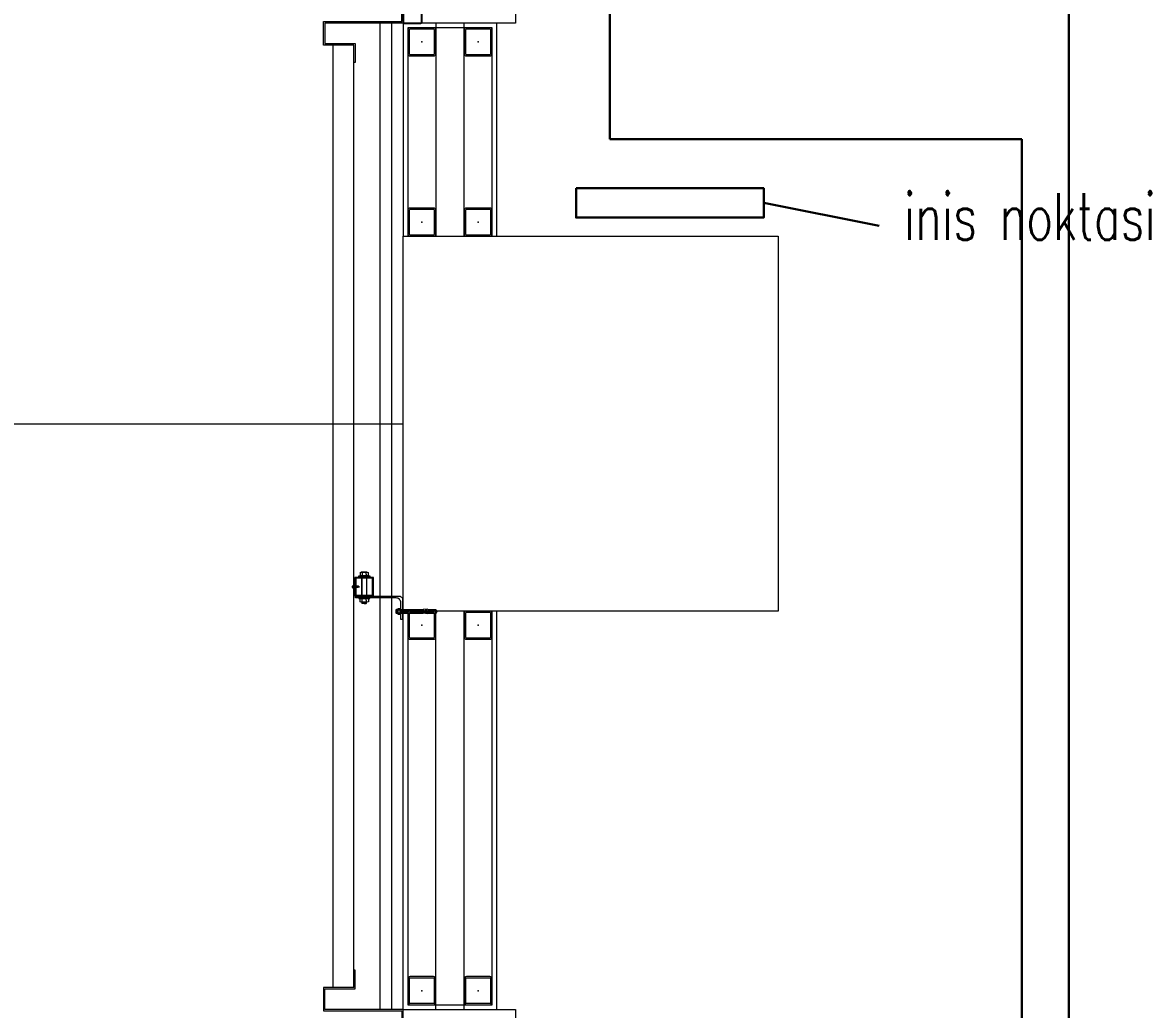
# Model space of a CAD drawing. Extents: x -1439 to 34962, y -872 to 8330.
# Drawn here: x 319.6 to 560.5, y 927.5 to 1138.1 of the extents above; entities that cross this region are included whole.
import ezdxf

# ---------------------------------------------------------------- set-up
doc = ezdxf.new("R2010")
doc.units = 0
doc.linetypes.add('HIDDEN', pattern=[0.375, 0.25, -0.125])
doc.layers.get('0').update_dxf_attribs({"color": 9, "lineweight": 9})
for name, color, linetype, lineweight in [('01', 9, 'Continuous', 9), ('06D', 9, 'Continuous', 9), ('10', 9, 'Continuous', 9), ('10A', 9, 'Continuous', 9), ('11', 9, 'Continuous', 9), ('24', 9, 'Continuous', 9), ('33', 9, 'BATTING', 9), ('E-KABLO', 7, 'Continuous', 30), ('E-LINYE', 7, 'Continuous', 30), ('E-YAZI', 7, 'Continuous', 30)]:
    doc.layers.add(name, color=color, linetype=linetype, lineweight=lineweight)
doc.styles.add('E-YAZI', font='txttw.shx')
doc.linetypes.add('BATTING', pattern='A,0.0001,-0.1,[134,ltypeshp.shx,S=0.1,R=0,X=-0.1,Y=0],-0.2,[134,ltypeshp.shx,S=0.1,R=180,X=0.1,Y=0],-0.1', length=0.4001)

# ---------------------------------------------------------------- blocks, each defined once
blk = doc.blocks.new('p-aks_vw')
at = {"layer": '24', "ltscale": 2}
blk.add_lwpolyline([(-255, 740), (0, 740)], dxfattribs=at)
blk = doc.blocks.new('p-kolon-80x80-vw')
at = {"layer": '01'}
blk.add_lwpolyline([(-40, -40), (-40, 40), (40, 40), (40, -40)], close=True, dxfattribs=at)
blk = doc.blocks.new('cxvxv')
for p, q in [((-21988.02, 8561.25, 0), (-21987.03, 8561.3, 0)), ((-21988.02, 8561.25, 0), (-21988, 8561.26, 0)), ((-21988, 8561.23, 0), (-21988.02, 8561.25, 0)), ((-21988.02, 8561.13, 0), (-21987.03, 8561.19, 0)), ((-21988.02, 8561.13, 0), (-21988, 8561.14, 0)), ((-21988, 8561.11, 0), (-21988.02, 8561.13, 0)), ((-21988, 8561.3, 0), (-21987.94, 8561.35, 0)), ((-21988, 8561.26, 0), (-21988, 8561.3, 0)), ((-21988, 8561.14, 0), (-21988, 8561.23, 0)), ((-21988, 8561.07, 0), (-21988, 8561.11, 0)), ((-21987.54, 8561.35, 0), (-21987.94, 8561.35, 0)), ((-21987.7, 8561.05, 0), (-21987.7, 8561.08, 0)), ((-21987.54, 8561.35, 0), (-21987.1, 8561.35, 0)), ((-21987.03, 8561.3, 0), (-21987.1, 8561.35, 0)), ((-21987.05, 8561.32, 0), (-21987.03, 8561.3, 0)), ((-21987.03, 8561.3, 0), (-21987.05, 8561.28, 0)), ((-21987.03, 8561.3, 0), (-21987.05, 8561.29, 0)), ((-21987.05, 8561.28, 0), (-21987.05, 8561.2, 0)), ((-21987.05, 8561.2, 0), (-21987.03, 8561.19, 0)), ((-21987.03, 8561.19, 0), (-21987.05, 8561.17, 0)), ((-21987.05, 8561.17, 0), (-21987.05, 8561.08, 0)), ((-21987.05, 8561.08, 0), (-21987.03, 8561.07, 0)), ((-21988.4, 8560.98, 0), (-21988.4, 8560.32, 0)), ((-21988.4, 8560.32, 0), (-21986.64, 8560.32, 0)), ((-21986.86, 8561.07, 0), (-21988.18, 8561.07, 0)), ((-21988.02, 8560.32, 0), (-21987.02, 8560.32, 0)), ((-21988.02, 8560.28, 0), (-21988.02, 8560.32, 0)), ((-21988.02, 8560.11, 0), (-21988.02, 8555.61, 0)), ((-21987.96, 8560.98, 0), (-21987.96, 8560.32, 0)), ((-21987.7, 8561.07, 0), (-21987.7, 8561.07, 0)), ((-21987.08, 8560.64, 0), (-21987.08, 8560.98, 0)), ((-21987.08, 8560.64, 0), (-21987.08, 8560.32, 0)), ((-21987.06, 8560.32, 0), (-21987.06, 8560.28, 0)), ((-21987.06, 8555.61, 0), (-21987.06, 8560.11, 0)), ((-21987.02, 8560.32, 0), (-21987.02, 8560.28, 0)), ((-21987.02, 8555.61, 0), (-21987.02, 8560.11, 0)), ((-21986.64, 8560.32, 0), (-21986.64, 8560.98, 0)), ((-21988.4, 8555.4, 0), (-21986.64, 8555.4, 0)), ((-21988.4, 8554.74, 0), (-21988.4, 8555.4, 0)), ((-21986.86, 8554.65, 0), (-21988.17, 8554.65, 0)), ((-21988.02, 8555.44, 0), (-21988.02, 8555.4, 0)), ((-21988.02, 8555.4, 0), (-21987.02, 8555.4, 0)), ((-21987.96, 8554.74, 0), (-21987.96, 8555.4, 0)), ((-21987.08, 8555.08, 0), (-21987.08, 8555.4, 0)), ((-21987.08, 8555.08, 0), (-21987.08, 8554.74, 0)), ((-21987.06, 8555.4, 0), (-21987.06, 8555.44, 0)), ((-21987.02, 8555.4, 0), (-21987.02, 8555.44, 0)), ((-21986.64, 8555.4, 0), (-21986.64, 8554.74, 0))]:
    blk.add_line(p, q)
at = {"elevation": 0}
for points in [[(-21986.3, 8560.11), (-21988.7, 8560.11), (-21988.7, 8560.28), (-21986.3, 8560.28)], [(-21986.3, 8555.61), (-21988.7, 8555.61), (-21988.7, 8555.44), (-21986.3, 8555.44)]]:
    blk.add_lwpolyline(points, close=True, dxfattribs=at)
for points in [[(-21987.98, 8560.28), (-21987.98, 8560.32)], [(-21987.98, 8560.11), (-21987.98, 8555.61)], [(-21987.98, 8555.44), (-21987.98, 8555.4)]]:
    blk.add_lwpolyline(points, dxfattribs=at)
for centre, radius, start, end in [((-21988.18, 8560.75, 0), 0.315, 45.8497, 134.1503), ((-21987.52, 8559.95, 0), 1.12, 66.8701, 113.1299), ((-21987.52, 8559.95, 0), 1.12, 66.8701, 113.1299), ((-21986.86, 8560.76, 0), 0.313, 45.449, 134.551), ((-21988.18, 8554.97, 0), 0.315, 225.8497, 314.1503), ((-21987.52, 8555.77, 0), 1.12, 246.8701, 293.1299), ((-21987.52, 8555.77, 0), 1.12, 246.8701, 293.1299), ((-21986.86, 8554.96, 0), 0.313, 225.449, 314.551)]:
    blk.add_arc(centre, radius, start, end)
blk = doc.blocks.new('VIDA')
for p, q in [((-18072, 6523.9), (-18071.9, 6524)), ((-18071.9, 6523.8), (-18072, 6523.9)), ((-18071.9, 6524), (-18070.1, 6524.7)), ((-18069.6, 6522.9), (-18071.9, 6523.8)), ((-18069.7, 6524.9), (-18070.6, 6523.2)), ((-18070.6, 6523.2), (-18070.1, 6524.7)), ((-18070.1, 6524.7), (-18069.9, 6525.1)), ((-18069.9, 6525.1), (-18070.1, 6524.1)), ((-18070.1, 6524.1), (-18070, 6524.3)), ((-18070, 6524.3), (-18069.8, 6525.1)), ((-18069.9, 6525.1), (-18069.8, 6525.1)), ((-18069.8, 6525.1), (-18069.7, 6524.9)), ((-18069.7, 6524.9), (-18069.3, 6525)), ((-18069.6, 6522.8), (-18069.1, 6525)), ((-18069.6, 6522.8), (-18069.6, 6522.9)), ((-18069.4, 6522.4), (-18069.6, 6522.8)), ((-18068.9, 6525.3), (-18069.4, 6522.4)), ((-18069.3, 6522.4), (-18069.4, 6522.4)), ((-18069.3, 6522.4), (-18068.9, 6525.3)), ((-18069.3, 6525), (-18069.1, 6525)), ((-18069.1, 6522.8), (-18069.3, 6522.4)), ((-18069.1, 6525), (-18068.9, 6525.3)), ((-18068.7, 6522.8), (-18069.1, 6522.8)), ((-18068.9, 6525.3), (-18068.9, 6525.3)), ((-18068.9, 6525.3), (-18068.7, 6525)), ((-18068.7, 6522.8), (-18068.2, 6525)), ((-18068.7, 6525), (-18068.2, 6525)), ((-18068.5, 6522.4), (-18068.7, 6522.8)), ((-18068, 6525.3), (-18068.5, 6522.4)), ((-18068.4, 6522.4), (-18068.5, 6522.4)), ((-18068.4, 6522.4), (-18067.9, 6525.3)), ((-18068.2, 6522.8), (-18068.4, 6522.4)), ((-18068.2, 6522.8), (-18068.4, 6522.4)), ((-18068.2, 6525), (-18068, 6525.3)), ((-18067.7, 6525), (-18068.2, 6522.8)), ((-18067.7, 6522.8), (-18068.2, 6522.8)), ((-18067.9, 6525.3), (-18068, 6525.3)), ((-18067.9, 6525.3), (-18067.7, 6525)), ((-18067.7, 6522.8), (-18067.2, 6525)), ((-18067.7, 6525), (-18067.2, 6525)), ((-18067.5, 6522.4), (-18067.7, 6522.8)), ((-18067, 6525.3), (-18067.5, 6522.4)), ((-18067.4, 6522.4), (-18067.5, 6522.4)), ((-18067.4, 6522.4), (-18066.9, 6525.3)), ((-18067.2, 6522.8), (-18067.4, 6522.4)), ((-18067.2, 6522.8), (-18067.4, 6522.4)), ((-18067.2, 6525), (-18067, 6525.3)), ((-18066.7, 6525), (-18067.2, 6522.8)), ((-18066.7, 6522.8), (-18067.2, 6522.8)), ((-18066.9, 6525.3), (-18067, 6525.3)), ((-18066.9, 6525.3), (-18066.7, 6525)), ((-18066.3, 6525), (-18066.7, 6525)), ((-18066.7, 6522.8), (-18066.3, 6525)), ((-18066.5, 6522.4), (-18066.7, 6522.8)), ((-18066.1, 6525.3), (-18066.5, 6522.4)), ((-18066.5, 6522.4), (-18066, 6525.3)), ((-18066.3, 6522.8), (-18066.5, 6522.4)), ((-18066.3, 6522.8), (-18066.5, 6522.4)), ((-18066.5, 6522.4), (-18066.5, 6522.4)), ((-18066.3, 6525), (-18066.1, 6525.3)), ((-18065.8, 6525), (-18066.3, 6522.8)), ((-18066.3, 6522.8), (-18065.8, 6522.8)), ((-18066, 6525.3), (-18066.1, 6525.3)), ((-18066, 6525.3), (-18065.8, 6525)), ((-18065.8, 6522.8), (-18065.3, 6525)), ((-18065.8, 6525), (-18065.3, 6525)), ((-18065.6, 6522.4), (-18065.8, 6522.8)), ((-18065.1, 6525.3), (-18065.6, 6522.4)), ((-18065.5, 6522.4), (-18065.6, 6522.4)), ((-18065.5, 6522.4), (-18065, 6525.3)), ((-18065.3, 6522.8), (-18065.5, 6522.4)), ((-18065.3, 6522.8), (-18065.5, 6522.4)), ((-18065.3, 6525), (-18065.1, 6525.3)), ((-18064.8, 6525), (-18065.3, 6522.8)), ((-18064.8, 6522.8), (-18065.3, 6522.8)), ((-18065.1, 6525.3), (-18065, 6525.3)), ((-18065, 6525.3), (-18064.8, 6525)), ((-18064.8, 6525), (-18064.3, 6525)), ((-18064.8, 6522.8), (-18064.3, 6525)), ((-18064.6, 6522.4), (-18064.8, 6522.8)), ((-18064.1, 6525.3), (-18064.6, 6522.4)), ((-18064.5, 6522.4), (-18064.6, 6522.4)), ((-18064.5, 6522.4), (-18064, 6525.3)), ((-18064.3, 6522.8), (-18064.5, 6522.4)), ((-18064.3, 6522.8), (-18064.5, 6522.4)), ((-18064.3, 6525), (-18064.1, 6525.3)), ((-18063.8, 6525), (-18064.3, 6522.8)), ((-18063.8, 6522.8), (-18064.3, 6522.8)), ((-18064, 6525.3), (-18064.1, 6525.3)), ((-18064, 6525.3), (-18063.8, 6525)), ((-18063.8, 6522.8), (-18062, 6525)), ((-18062, 6525), (-18063.8, 6525)), ((-18063.6, 6522.4), (-18063.8, 6522.8)), ((-18063.6, 6522.4), (-18061.7, 6525.3)), ((-18061.8, 6525.3), (-18063.6, 6522.4)), ((-18062, 6522.8), (-18063.6, 6522.4)), ((-18062, 6522.8), (-18063.6, 6522.4)), ((-18063.6, 6522.4), (-18063.6, 6522.4)), ((-18061.5, 6525), (-18063.4, 6522.8)), ((-18063.4, 6522.8), (-18061.5, 6522.8)), ((-18061.7, 6525.3), (-18063.2, 6525.3)), ((-18062.7, 6522.4), (-18061.5, 6522.8)), ((-18062.6, 6522.4), (-18062.1, 6525.3)), ((-18062.4, 6522.8), (-18062.6, 6522.4)), ((-18062.4, 6522.8), (-18062.6, 6522.4)), ((-18062.6, 6522.4), (-18061.3, 6522.4)), ((-18062.4, 6525), (-18062.2, 6525.3)), ((-18061.5, 6525), (-18062.4, 6525)), ((-18061.5, 6522.8), (-18062.4, 6525)), ((-18061.9, 6525), (-18062.4, 6522.8)), ((-18061.9, 6522.8), (-18062.4, 6522.8)), ((-18062.2, 6525.3), (-18062.1, 6525.3)), ((-18062.2, 6525.3), (-18061.3, 6522.4)), ((-18062.1, 6525.3), (-18061.9, 6525)), ((-18062, 6525), (-18061.8, 6525.3)), ((-18061.9, 6525), (-18061.4, 6525)), ((-18061.9, 6522.8), (-18061.4, 6525)), ((-18061.7, 6522.4), (-18061.9, 6522.8)), ((-18061.2, 6525.3), (-18061.7, 6522.4)), ((-18061.7, 6525.3), (-18061.5, 6525)), ((-18061.6, 6522.4), (-18061.7, 6522.4)), ((-18061.6, 6522.4), (-18061.2, 6525.3)), ((-18061.4, 6522.8), (-18061.6, 6522.4)), ((-18061.4, 6522.8), (-18061.6, 6522.4)), ((-18061.4, 6525), (-18061.2, 6525.3)), ((-18061, 6525), (-18061.4, 6522.8)), ((-18060.9, 6522.8), (-18061.4, 6522.8)), ((-18061.2, 6525.3), (-18061, 6525)), ((-18061.2, 6525.3), (-18061.2, 6525.3)), ((-18061, 6525), (-18060.5, 6525)), ((-18060.9, 6522.8), (-18060.5, 6525)), ((-18060.7, 6522.4), (-18060.9, 6522.8)), ((-18060.7, 6522.4), (-18060.2, 6525.3)), ((-18060.3, 6525.3), (-18060.7, 6522.4)), ((-18060.5, 6522.8), (-18060.7, 6522.4)), ((-18060.5, 6522.8), (-18060.7, 6522.4)), ((-18060.7, 6522.4), (-18060.7, 6522.4)), ((-18060.5, 6525), (-18060.3, 6525.3)), ((-18060, 6525), (-18060.5, 6522.8)), ((-18060.5, 6522.8), (-18060, 6522.8)), ((-18060.3, 6525.3), (-18060.2, 6525.3)), ((-18060.2, 6525.3), (-18060, 6525)), ((-18060, 6525), (-18059.5, 6525)), ((-18060, 6522.8), (-18059.5, 6525)), ((-18059.8, 6522.4), (-18060, 6522.8)), ((-18059.3, 6525.3), (-18059.8, 6522.4)), ((-18059.7, 6522.4), (-18059.8, 6522.4)), ((-18059.7, 6522.4), (-18059.2, 6525.3)), ((-18059.5, 6522.8), (-18059.7, 6522.4)), ((-18059.5, 6522.8), (-18059.7, 6522.4)), ((-18059.5, 6525), (-18059.3, 6525.3)), ((-18059.2, 6524), (-18059.5, 6522.8)), ((-18059.5, 6522.8), (-18059.2, 6522.8)), ((-18059.3, 6525.3), (-18059.2, 6525.3)), ((-18058.1, 6526.6), (-18059.2, 6526.6)), ((-18059.2, 6521.2), (-18059.2, 6526.6)), ((-18058.1, 6521.2), (-18059.2, 6521.2))]:
    blk.add_line(p, q)
for points in [[(-18068.7, 6525), (-18069.1, 6522.8)], [(-18057.2, 6524.3), (-18057.5, 6524), (-18057.5, 6523.8), (-18057.2, 6523.5)]]:
    blk.add_lwpolyline(points)
for centre, start, end in [((-18062.4, 6523.6), 7.5095, 35.2427), ((-18062.4, 6524.2), 324.7573, 352.4905)]:
    blk.add_arc(centre, 5.21, start, end)
blk = doc.blocks.new('çelik dübel')
at = {"ltscale": 7}
for p, q in [((-87.2, -2), (-85, 2)), ((-85, -6), (-85, 2)), ((-68, 2), (-85, 2)), ((-75, -6), (-75, 2)), ((-70, -6), (-70, 2)), ((-68, 3), (-58, 2)), ((-68, -7), (-68, 3)), ((-58, -6), (-58, 2)), ((-8.5, 2), (-58, 2)), ((-53, 1.5), (-58, 1.5)), ((-53, -6), (-53, 2)), ((-25, -6), (-25, 2)), ((-25, -6), (-23.9, 2)), ((-23, -6), (-21.9, 2)), ((-21, -6), (-19.9, 2)), ((-19, -6), (-17.9, 2)), ((-17, -6), (-15.9, 2)), ((-85, -6), (-87.2, -2)), ((-68, -6), (-85, -6)), ((-68, -7), (-58, -6)), ((-53, -5.5), (-58, -5.5)), ((-8.5, -6), (-58, -6))]:
    blk.add_line(p, q, dxfattribs=at)
for p, q in [((-15, -6), (-13.9, 2)), ((-13, -6), (-11.9, 2)), ((-11, -6), (-10, 1.1)), ((-10, -9), (-10, 5)), ((-9, 5), (-10, 5)), ((-10, 3), (-10, 5)), ((-9, -9), (-9, 5)), ((-8.5, 2), (-8.5, 3)), ((-8.5, -4), (-8.5, 0)), ((-5, 4), (-7.5, 4)), ((-5, 1), (-7.5, 1)), ((-4, 2), (-4, 3)), ((-1, 2), (-4, 2)), ((-4, -4), (-4, 0)), ((-3, -6), (-1.9, 2)), ((-1, -6), (0, 1.1)), ((0, -5), (0, 1)), ((-10, -7), (-10, -9.1)), ((-9, -9), (-10, -9)), ((-8.5, -6), (-8.5, -7)), ((-5, -5), (-7.5, -5)), ((-5, -8), (-7.5, -8)), ((-4, -6), (-4, -7)), ((-1, -6), (-4, -6))]:
    blk.add_line(p, q)
for points in [[(-68, 0.6), (-67.4, 0.4), (-67, 0.1), (-66.6, -0.3), (-66.2, -0.8), (-65.9, -1.3), (-65.7, -1.9), (-65.4, -2.3), (-65.2, -2.8), (-65, -3.1), (-64.8, -3.3), (-64.6, -3.5), (-64.4, -3.6), (-64.2, -3.5), (-63.9, -3.5), (-63.7, -3.3), (-63.5, -3.1), (-63.2, -2.9), (-62.9, -2.6), (-62.7, -2.3), (-62.4, -2), (-62.1, -1.7), (-61.9, -1.4), (-61.6, -1.1), (-61.4, -0.9), (-61.2, -0.7), (-61, -0.6), (-60.8, -0.5), (-60.6, -0.5), (-60.4, -0.5), (-60.3, -0.7), (-60.1, -0.9), (-59.9, -1.1), (-59.8, -1.5), (-59.6, -1.9), (-59.4, -2.3), (-59.2, -2.7), (-58.9, -3), (-58.7, -3.3), (-58.4, -3.5), (-58, -3.5)], [(-68, -0.5), (-68, -0.5), (-67.9, -0.5), (-67.9, -0.5), (-67.8, -0.5), (-67.8, -0.6), (-67.7, -0.6), (-67.7, -0.6), (-67.6, -0.7), (-67.6, -0.7), (-67.6, -0.8), (-67.5, -0.8), (-67.5, -0.8), (-67.5, -0.9), (-67.4, -0.9), (-67.4, -0.9), (-67.3, -1), (-67.3, -1), (-67.3, -1.1), (-67.2, -1.1), (-67.2, -1.2), (-67.2, -1.2), (-67.1, -1.3), (-67.1, -1.3), (-67.1, -1.4), (-67, -1.4), (-67, -1.5), (-67, -1.5), (-66.9, -1.6), (-66.9, -1.6), (-66.9, -1.7), (-66.9, -1.7), (-66.8, -1.8), (-66.8, -1.9), (-66.8, -1.9), (-66.7, -2), (-66.7, -2), (-66.7, -2.1), (-66.6, -2.2), (-66.6, -2.2), (-66.6, -2.3), (-66.6, -2.3), (-66.5, -2.4), (-66.5, -2.5), (-66.5, -2.5), (-66.4, -2.6), (-66.4, -2.7), (-66.4, -2.7), (-66.3, -2.8), (-66.3, -2.8), (-66.3, -2.9), (-66.3, -3), (-66.2, -3), (-66.2, -3.1), (-66.2, -3.1), (-66.1, -3.2), (-66.1, -3.2), (-66.1, -3.3), (-66, -3.4), (-66, -3.4), (-66, -3.5), (-65.9, -3.5), (-65.9, -3.6), (-65.9, -3.6), (-65.8, -3.7), (-65.8, -3.7), (-65.7, -3.8), (-65.7, -3.8), (-65.7, -3.9), (-65.6, -3.9), (-65.6, -4), (-65.5, -4), (-65.5, -4.1), (-65.4, -4.1), (-65.4, -4.1), (-65.3, -4.2), (-65.3, -4.2), (-65.2, -4.3), (-65.2, -4.3), (-65.1, -4.3), (-65, -4.4), (-65, -4.4), (-64.9, -4.4), (-64.9, -4.4), (-64.8, -4.5), (-64.7, -4.5), (-64.7, -4.5), (-64.6, -4.5), (-64.5, -4.5), (-64.5, -4.5), (-64.4, -4.5), (-64.3, -4.5), (-64.3, -4.5), (-64.2, -4.5), (-64.1, -4.5), (-64.1, -4.5), (-64, -4.5), (-64, -4.5), (-63.9, -4.5), (-63.8, -4.5), (-63.8, -4.5), (-63.7, -4.4), (-63.7, -4.4), (-63.6, -4.4), (-63.6, -4.4), (-63.5, -4.4), (-63.4, -4.3), (-63.4, -4.3), (-63.3, -4.3), (-63.3, -4.3), (-63.3, -4.2), (-63.2, -4.2), (-63.2, -4.2), (-63.1, -4.1), (-63.1, -4.1), (-63, -4.1), (-63, -4), (-62.9, -4), (-62.9, -4), (-62.9, -3.9), (-62.8, -3.9), (-62.8, -3.9), (-62.7, -3.8), (-62.7, -3.8), (-62.7, -3.8), (-62.6, -3.7), (-62.6, -3.7), (-62.5, -3.6), (-62.5, -3.6), (-62.5, -3.6), (-62.4, -3.5), (-62.4, -3.5), (-62.4, -3.5), (-62.3, -3.4), (-62.3, -3.4), (-62.2, -3.3), (-62.2, -3.3), (-62.2, -3.3), (-62.1, -3.2), (-62.1, -3.2), (-62.1, -3.1), (-62, -3.1), (-62, -3.1), (-62, -3), (-61.9, -3), (-61.9, -2.9), (-61.9, -2.9), (-61.8, -2.9), (-61.8, -2.8), (-61.7, -2.8), (-61.7, -2.7), (-61.7, -2.7), (-61.6, -2.6), (-61.6, -2.6), (-61.6, -2.6), (-61.5, -2.5), (-61.5, -2.5), (-61.5, -2.5), (-61.4, -2.4), (-61.4, -2.4), (-61.4, -2.3), (-61.3, -2.3), (-61.3, -2.3), (-61.3, -2.2), (-61.3, -2.2), (-61.2, -2.2), (-61.2, -2.1), (-61.2, -2.1), (-61.1, -2), (-61.1, -2), (-61.1, -2), (-61, -1.9), (-61, -1.9), (-61, -1.9), (-61, -1.9), (-60.9, -1.8), (-60.9, -1.8), (-60.9, -1.8), (-60.9, -1.8), (-60.9, -1.8), (-60.9, -1.7), (-60.8, -1.7), (-60.8, -1.7), (-60.8, -1.7), (-60.8, -1.7), (-60.8, -1.7), (-60.8, -1.8), (-60.7, -1.8), (-60.7, -1.8), (-60.7, -1.8), (-60.7, -1.9), (-60.7, -1.9), (-60.7, -1.9), (-60.6, -2), (-60.6, -2), (-60.6, -2.1), (-60.6, -2.1), (-60.6, -2.1), (-60.5, -2.2), (-60.5, -2.2), (-60.5, -2.3), (-60.5, -2.3), (-60.4, -2.4), (-60.4, -2.5), (-60.4, -2.5), (-60.4, -2.6), (-60.3, -2.6), (-60.3, -2.7), (-60.3, -2.7), (-60.3, -2.8), (-60.2, -2.8), (-60.2, -2.9), (-60.2, -3), (-60.1, -3), (-60.1, -3.1), (-60.1, -3.1), (-60, -3.2), (-60, -3.2), (-59.9, -3.3), (-59.9, -3.4), (-59.9, -3.4), (-59.8, -3.5), (-59.8, -3.5), (-59.7, -3.6), (-59.7, -3.6), (-59.6, -3.7), (-59.6, -3.8), (-59.5, -3.8), (-59.5, -3.9), (-59.4, -3.9), (-59.3, -4), (-59.3, -4), (-59.2, -4.1), (-59.1, -4.2), (-59, -4.2), (-58.9, -4.3), (-58.8, -4.3), (-58.6, -4.4), (-58.4, -4.4), (-58.2, -4.5), (-58, -4.5)]]:
    blk.add_lwpolyline(points)
for centre, start, end in [((-7.5, 3), 90, 180), ((-7.5, 2), 180, 270), ((-7.5, 0), 90, 180), ((-5, 3), 0, 90), ((-5, 2), 270, 0), ((-5, 0), 0, 90), ((-1, 1), 0, 90), ((-7.5, -4), 180, 270), ((-7.5, -6), 90, 180), ((-7.5, -7), 180, 270), ((-5, -4), 270, 0), ((-5, -6), 0, 90), ((-5, -7), 270, 0), ((-1, -5), 270, 0)]:
    blk.add_arc(centre, 1, start, end)
blk = doc.blocks.new('kjdol')
at = {"ltscale": 10, "elevation": -278.89}
blk.add_lwpolyline([(77394.12, 60089.89), (77403.28, 60089.89, 0.460237), (77404.18, 60090.79), (77404.18, 60094.89), (77403.78, 60094.89), (77403.78, 60091.29, -0.414214), (77402.78, 60090.29), (77394.12, 60090.29)], format="xyb", close=True, dxfattribs=at)
at = {"elevation": -249.79}
for points in [[(77397.97, 60089.9), (77397.97, 60085.9), (77393.97, 60085.9), (77393.97, 60089.9)], [(77397.77, 60089.7), (77397.77, 60086.1), (77394.17, 60086.1), (77394.17, 60089.7)]]:
    blk.add_lwpolyline(points, close=True, dxfattribs=at)
at = {"extrusion": (0, 0, -1), "xscale": 0.1000000000058208, "yscale": 0.1000000000058208, "zscale": -0.0999999999999091}
blk.add_blockref('çelik dübel', (-77402.74, 60093.36, 459.25), dxfattribs=at)
blk.add_blockref('cxvxv', (99383.5, 51530.11, -249.79))
at = {"xscale": 0.1000000000058208, "yscale": 0.1000000000058208, "zscale": 0.1000000000058208, "rotation": 180}
blk.add_blockref('VIDA', (75587.75, 60740.29, -249.79), dxfattribs=at)
blk = doc.blocks.new('prf-60x60')
for points in [[(-2.5, -6), (2.5, -6, 0.414214), (3, -5.5), (3, -0.5, 0.414214), (2.5, 0), (-2.5, 0, 0.414214), (-3, -0.5), (-3, -5.5, 0.414214)], [(-2.5, -5.7), (2.5, -5.7, 0.414214), (2.7, -5.5), (2.7, -0.5, 0.414214), (2.5, -0.3), (-2.5, -0.3, 0.414214), (-2.7, -0.5), (-2.7, -5.5, 0.414214)]]:
    blk.add_lwpolyline(points, format="xyb", close=True)
at = {"color": 252}
blk.add_point((0, -3), dxfattribs=at)
blk = doc.blocks.new('ciftkanatdograma_pr2')
at = {"layer": '10', "lineweight": 25, "ltscale": 0.5}
blk.add_lwpolyline([(-150, -3.8, 0.414214), (-149.8, -4), (-146.2, -4, 0.414214), (-146, -3.8), (-146, -0.2, 0.414214), (-146.2, 0), (-149.8, 0, 0.414214), (-150, -0.2)], format="xyb", close=True, dxfattribs=at)

msp = doc.modelspace()

# ---------------------------------------------------------------- linework, layer by layer
at = {"layer": '06D'}
for points in [[(420.84, 1288), (424.84, 1288), (424.84, 1138), (420.84, 1138)], [(395.84, 1138), (395.84, 927.5)], [(407.84, 1138), (407.84, 1092.5), (413.84, 1092.5), (413.84, 1138)], [(407.84, 927.5), (407.84, 1012.5)], [(413.84, 927.5), (413.84, 1012.5)], [(420.84, 927.5), (424.84, 927.5), (424.84, 777.5), (420.84, 777.5)]]:
    msp.add_lwpolyline(points, dxfattribs=at)
at = {"layer": '10A'}
for points in [[(390.64, 1129.6), (390.34, 1129.6), (390.34, 1133.3), (383.84, 1133.3), (383.84, 1138.3), (400.54, 1138.3), (400.54, 1140.84), (400.84, 1140.84), (400.84, 1138), (384.14, 1138), (384.14, 1133.6), (390.64, 1133.6), (390.64, 1129.6)], [(385.84, 1133.3), (385.84, 932.2)], [(390.34, 932.2), (390.34, 1133.3)], [(390.64, 935.9), (390.34, 935.9), (390.34, 932.2), (383.84, 932.2), (383.84, 927.2), (400.54, 927.2), (400.54, 924.66), (400.84, 924.66), (400.84, 927.5), (384.14, 927.5), (384.14, 931.9), (390.64, 931.9), (390.64, 935.9)]]:
    msp.add_lwpolyline(points, dxfattribs=at)
at = {"layer": '11'}
for points in [[(400.84, 1138), (400.84, 1092.5), (420.84, 1092.5), (420.84, 1138)], [(401.84, 1137), (401.84, 1092.5), (419.84, 1092.5), (419.84, 1137)]]:
    msp.add_lwpolyline(points, close=True, dxfattribs=at)
for points in [[(400.84, 927.5), (400.84, 1012.5)], [(400.84, 927.5), (420.84, 927.5), (420.84, 1012.5)], [(401.84, 1012.5), (401.84, 928.5), (419.84, 928.5), (419.84, 1012.5)]]:
    msp.add_lwpolyline(points, dxfattribs=at)
at = {"layer": '33', "ltscale": 0.2}
msp.add_lwpolyline([(398.34, 1138), (398.34, 927.5)], dxfattribs=at)
at = {"layer": 'E-KABLO', "color": 5}
msp.add_line((542.88, 477.47), (542.88, 1195.94), dxfattribs=at)
at = {"layer": 'E-LINYE', "color": 4}
for p, q in [((444.98, 1113.24), (444.98, 1196.01)), ((532.88, 1113.24), (444.98, 1113.24)), ((532.88, 497.75), (532.88, 1113.24))]:
    msp.add_line(p, q, dxfattribs=at)
at = {"layer": 'E-YAZI', "color": 3}
msp.add_line((502.41, 1094.75), (477.79, 1099.62), dxfattribs=at)
msp.add_lwpolyline([(437.76, 1102.76), (477.79, 1102.76), (477.79, 1096.47), (437.76, 1096.47)], close=True, dxfattribs=at)

# ---------------------------------------------------------------- block references
msp.add_blockref('p-kolon-80x80-vw', (440.84, 1052.5))
at = {"layer": '10', "linetype": 'HIDDEN', "rotation": 90}
msp.add_blockref('ciftkanatdograma_pr2', (400.84, 1288), dxfattribs=at)
at = {"layer": '10', "rotation": 270}
for p in [(407.84, 1134), (419.84, 1134), (407.84, 1095.5), (419.84, 1095.5), (407.84, 1009.5), (419.84, 1009.5), (407.84, 931.5), (419.84, 931.5)]:
    msp.add_blockref('prf-60x60', p, dxfattribs=at)
at = {"layer": '10', "xscale": -1, "rotation": 180}
msp.add_blockref('kjdol', (-77003.44, 61105.6, 249.79), dxfattribs=at)
at = {"layer": '24'}
msp.add_blockref('p-aks_vw', (400.84, 312.5), dxfattribs=at)

# ---------------------------------------------------------------- texts
at = {"layer": 'E-YAZI', "color": 3, "style": 'E-YAZI', "width": 0.7}
msp.add_text('inis noktasi', height=10, dxfattribs=at).set_placement((507.72, 1091.71))

doc.saveas('drawing.dxf')
